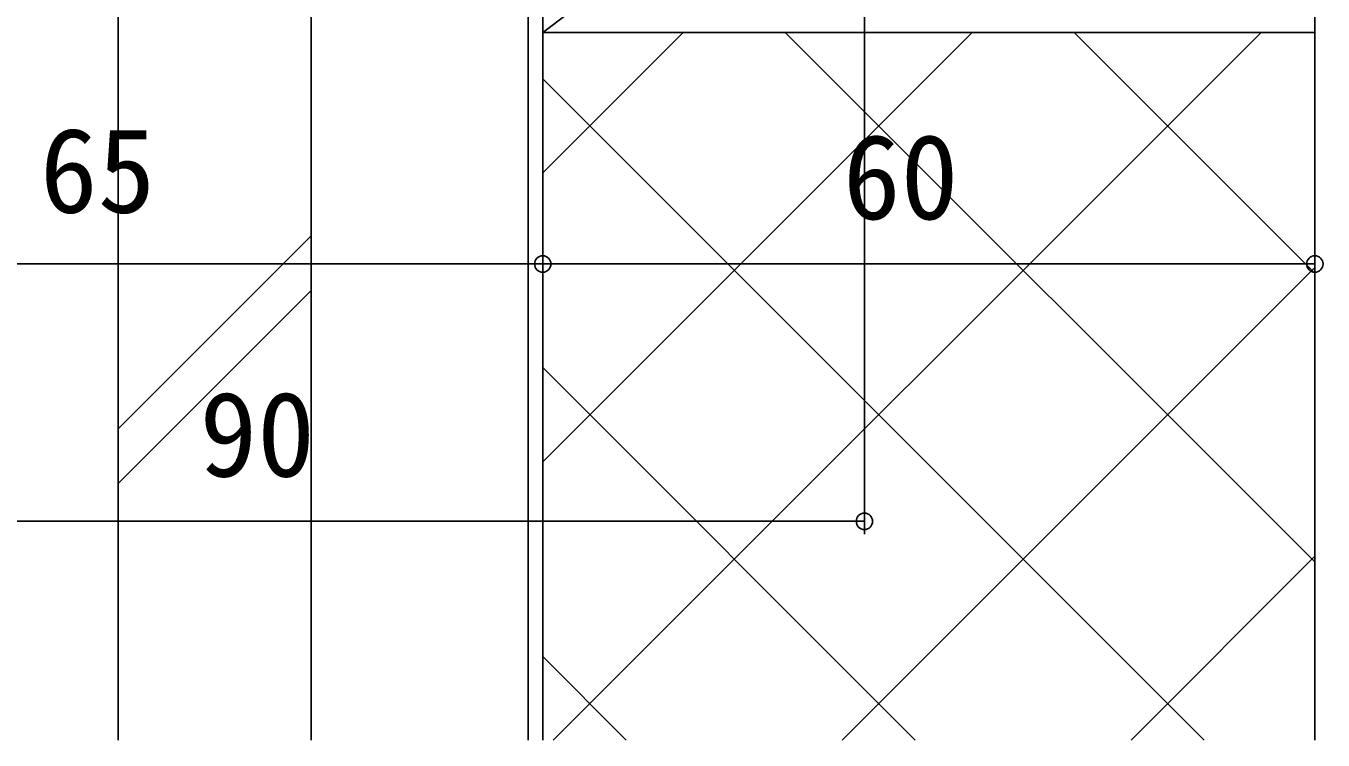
# Model space of a CAD drawing. Units: millimetres, scale not verified. Extents: x -525 to 525, y -783 to 779.
# Drawn here: x 128.5 to 229.3, y -98.7 to -43.2 of the extents above; entities that cross this region are included whole.
import ezdxf
from ezdxf.enums import TextEntityAlignment as Align

# ---------------------------------------------------------------- set-up
doc = ezdxf.new("R2010")
doc.units = ezdxf.units.MM
doc.header["$LTSCALE"] = 4
for name, color, linetype in [('0-7_YKK_D', 6, 'Continuous'), ('0-9_YSS_K', 3, 'Continuous'), ('0-A_YSS_KE', 3, 'Continuous')]:
    doc.layers.add(name, color=color, linetype=linetype)
doc.styles.add('ＭＳ ゴシック', font='')
doc.styles.get('ＭＳ ゴシック').set_extended_font_data('MS Gothic')

msp = doc.modelspace()

# ---------------------------------------------------------------- linework, layer by layer
at = {"layer": '0-7_YKK_D'}
for p, q in [((193.697, 0.589), (193.697, -82.711)), ((228.697, -19.211), (228.697, -62.711)), ((168.697, -24.411), (168.697, -62.711)), ((168.697, -24.411), (168.697, -62.711)), ((168.697, -61.711), (103.697, -61.711)), ((168.697, -61.711), (228.697, -61.711)), ((103.697, -81.711), (193.697, -81.711))]:
    msp.add_line(p, q, dxfattribs=at)
for centre in [(168.697, -61.711), (168.697, -61.711), (228.697, -61.711), (193.697, -81.711)]:
    msp.add_circle(centre, 0.637, dxfattribs=at)
at = {"layer": '0-9_YSS_K'}
for p, q in [((228.697, 36.289), (228.697, -98.711)), ((168.697, -43.711), (228.697, 1.289)), ((168.697, -54.625), (179.611, -43.711)), ((168.697, -77.076), (202.062, -43.711)), ((169.513, -98.711), (224.513, -43.711)), ((228.697, -84.863), (187.544, -43.711)), ((228.697, -62.413), (209.995, -43.711)), ((220.094, -98.711), (168.697, -47.314)), ((150.697, -59.523), (135.697, -74.523)), ((191.963, -98.711), (228.697, -61.977)), ((150.697, -63.765), (135.697, -78.765)), ((197.643, -98.711), (168.697, -69.765)), ((214.414, -98.711), (228.697, -84.428)), ((175.192, -98.711), (168.697, -92.215))]:
    msp.add_line(p, q, dxfattribs=at)
at = {"layer": '0-A_YSS_KE'}
for p, q in [((135.697, -98.711), (135.697, 2.183)), ((167.567, -24.711), (167.567, -98.711)), ((168.697, -98.711), (168.697, -43.711))]:
    msp.add_line(p, q, dxfattribs=at)
for points in [[(150.697, -98.711), (150.697, 2.183), (135.697, 2.183)], [(168.697, -43.711), (228.697, -43.711), (228.697, -98.711)]]:
    msp.add_lwpolyline(points, dxfattribs=at)
msp.add_lwpolyline([(228.697, -43.711), (228.697, 1.289), (168.697, 1.289), (168.697, -43.711)], close=True, dxfattribs=at)

# ---------------------------------------------------------------- texts
at = {"layer": '0-7_YKK_D', "style": 'ＭＳ ゴシック'}
for s, p in [('65', (129.626, -59.711)), ('60', (192.024, -60.211)), ('90', (142.024, -80.211))]:
    msp.add_text(s, height=6.598, dxfattribs=at).set_placement(p, align=Align.BOTTOM_LEFT)

doc.saveas('drawing.dxf')
